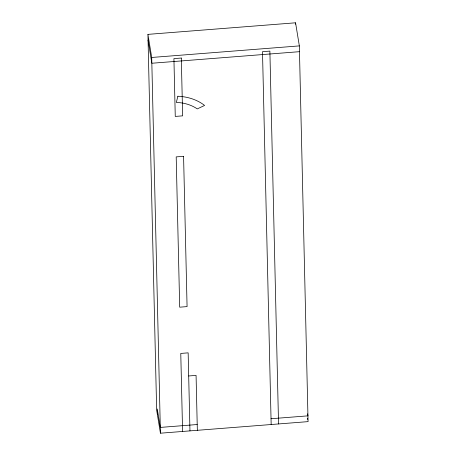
<?xml version="1.0" encoding="UTF-8"?>
<svg xmlns="http://www.w3.org/2000/svg" width="456" height="456" viewBox="0 0 456 456"><rect width="100%" height="100%" fill="white"/><g stroke="black" fill="none" stroke-linecap="round" stroke-linejoin="round"><path stroke-width="0.68" d="M147.921 34.371L295.568 22.8L299.347 45.896L308.079 421.629L160.432 433.2L156.653 410.104L147.921 34.371L151.705 57.467L160.432 433.2M151.705 57.467L299.347 45.896M299.484 51.676L151.837 63.247L148.057 40.151M188.687 375.972L196.069 375.391L197.345 430.31M197.209 424.525L160.301 427.42L157.274 408.941L157.411 414.721M271.035 418.739L307.942 415.849L307.606 413.797M307.521 418.209L307.743 419.577M295.568 22.8L295.596 24.225M278.548 423.943L269.884 51.1L262.502 51.682L271.166 424.525M189.964 430.886L188.151 352.847L180.77 353.428L182.582 431.467M177.863 96.239L176.335 102.435A36.736 28.511 -9.3 0 1 197.271 108.91L204.59 105.444A44.688 34.679 -9.3 0 0 177.863 96.239M181.3 58.043L173.918 58.624L175.258 116.428L182.645 115.847L181.3 58.043M183.58 156.311L176.198 156.892L179.692 307.184L187.074 306.603L183.58 156.311"/></g></svg>
